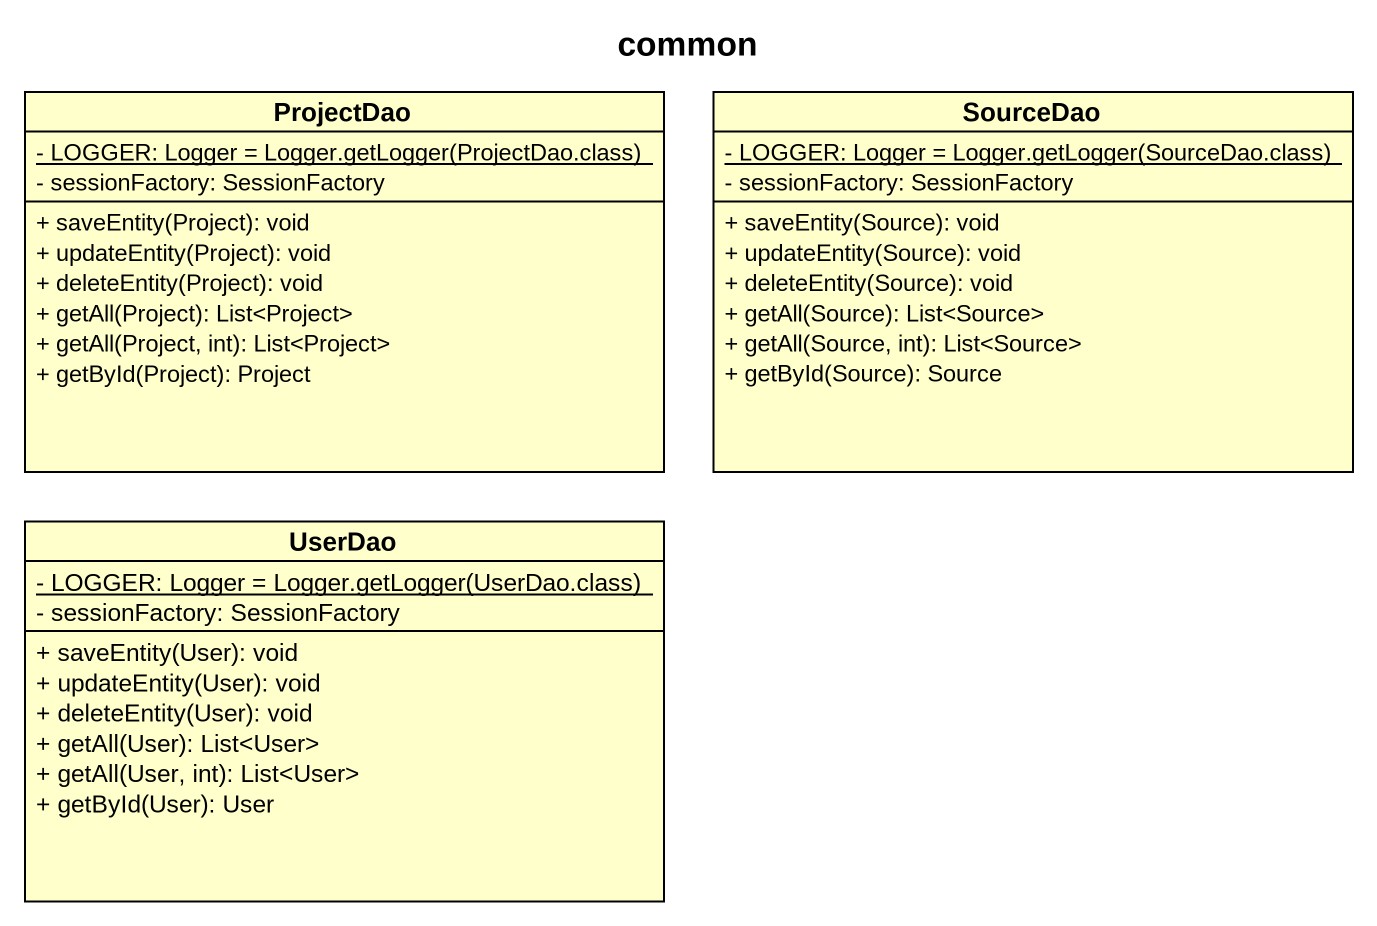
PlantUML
@startuml
title common
hide circle
hide empty members
skinparam classAttributeIconSize 0
class ProjectDao {
  {static} {field} - LOGGER: Logger = Logger.getLogger(ProjectDao.class)
  - sessionFactory: SessionFactory
  + saveEntity(Project): void
  + updateEntity(Project): void
  + deleteEntity(Project): void
  + getAll(Project): List<Project>
  + getAll(Project, int): List<Project>
  + getById(Project): Project
}
class SourceDao {
  {static} {field} - LOGGER: Logger = Logger.getLogger(SourceDao.class)
  - sessionFactory: SessionFactory
  + saveEntity(Source): void
  + updateEntity(Source): void
  + deleteEntity(Source): void
  + getAll(Source): List<Source>
  + getAll(Source, int): List<Source>
  + getById(Source): Source
}
class UserDao {
  {static} {field} - LOGGER: Logger = Logger.getLogger(UserDao.class)
  - sessionFactory: SessionFactory
  + saveEntity(User): void
  + updateEntity(User): void
  + deleteEntity(User): void
  + getAll(User): List<User>
  + getAll(User, int): List<User>
  + getById(User): User
}
@enduml
